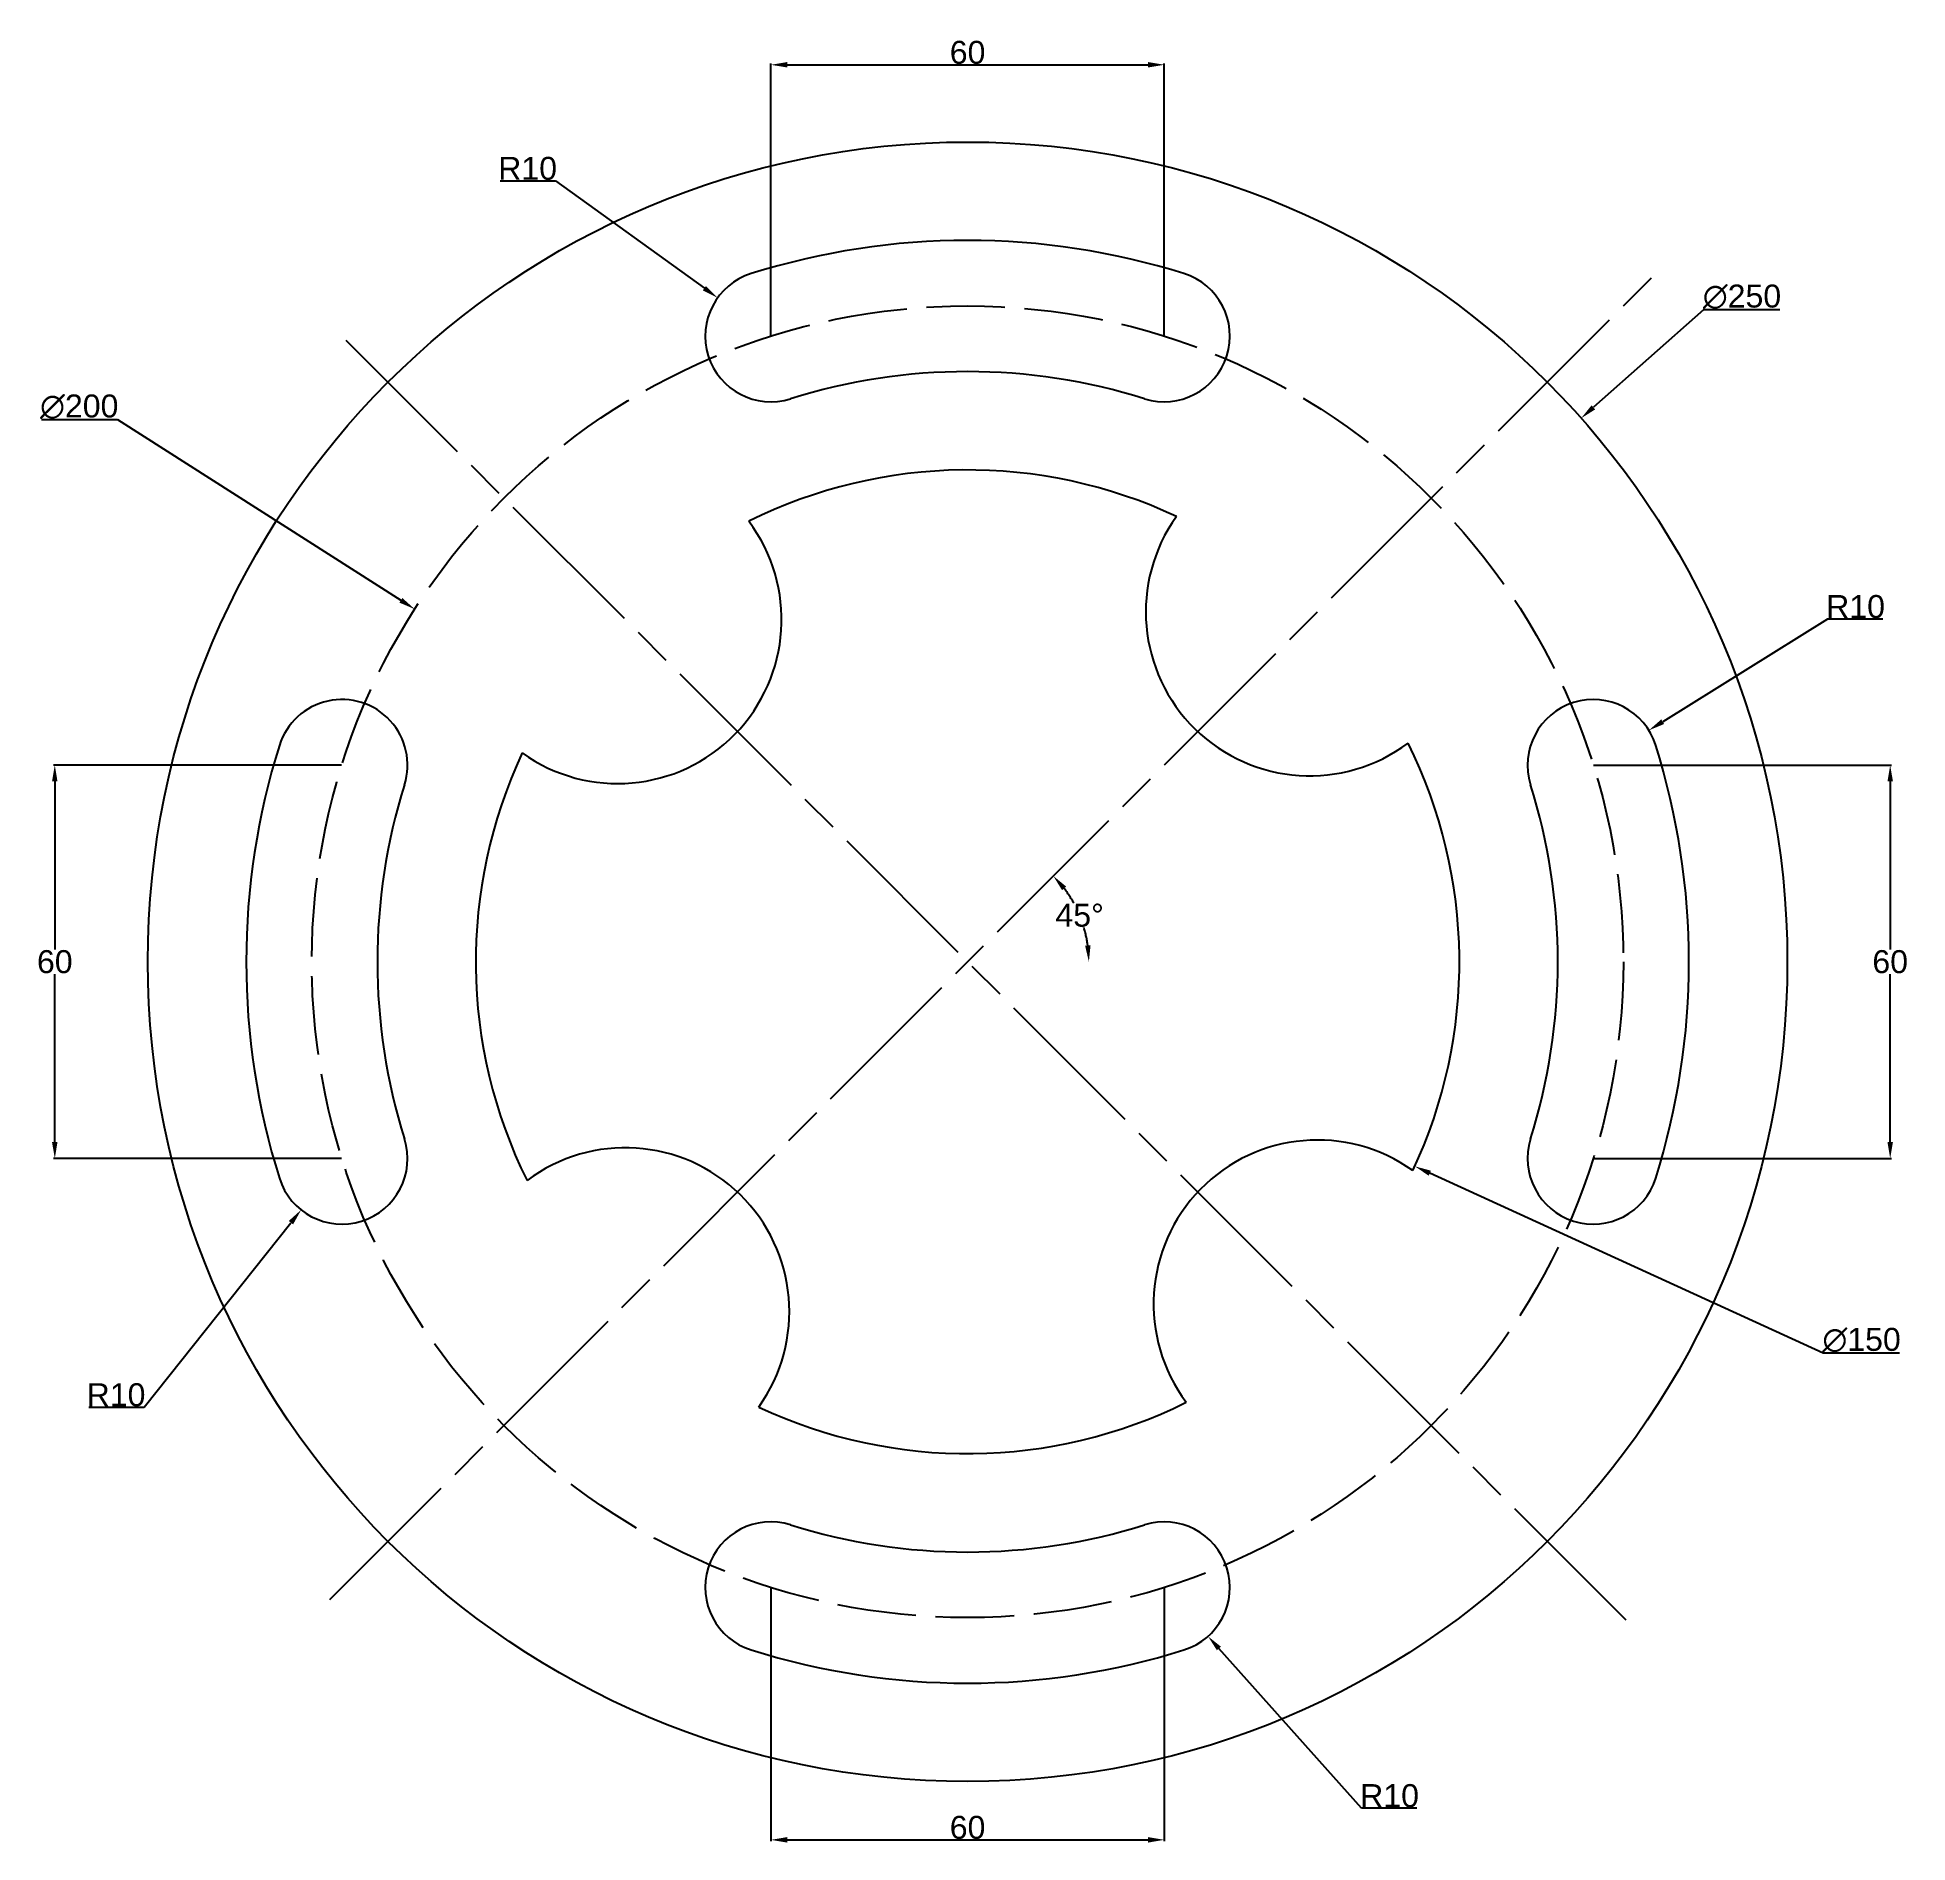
# Model space of a CAD drawing. Header units: millimetres. Extents: x -142 to 143, y -134 to 141.
import ezdxf

# ---------------------------------------------------------------- set-up
doc = ezdxf.new("R2010")
doc.units = ezdxf.units.MM
doc.header["$MEASUREMENT"] = 0
doc.linetypes.add('ACAD_ISO02W100', pattern=[15, 12, -3])
doc.linetypes.add('ACAD_ISO08W100', pattern=[36, 24, -3, 6, -3])
doc.styles.get("Standard").update_dxf_attribs({"font": 'arial.ttf'})
doc.dimstyles.new('Copy of Standard', dxfattribs={"dimtxt": 3.5, "dimasz": 2.5, "dimexe": 0.18, "dimexo": 0.0625, "dimgap": 0.09, "dimtad": 1, "dimtih": 1, "dimtoh": 1, "dimdec": 0, "dimzin": 0, "dimdsep": 46, "dimtxsty": 'Standard', "dimcen": 0, "dimadec": 0, "dimazin": 0, "dimtfac": 1, "dimtdec": 0, "dimtofl": 0, "dimtmove": 0, "dimatfit": 3, "dimfxl": 1, "dimtolj": 1, "dimtzin": 0, "dimarcsym": 0})

# ---------------------------------------------------------------- blocks, each defined once
blk = doc.blocks.new('*U2')
for centre, radius, start, end in [((0, -97.7), 110, 72.5424, 107.4576), ((-30, -2.3), 10, 107.4576, 287.4576), ((30, -2.3), 10, 252.5424, 72.5424), ((0, -97.7), 90, 72.5424, 107.4576)]:
    blk.add_arc(centre, radius, start, end)
blk = doc.blocks.new('*U3')
at = {"color": 0, "linetype": 'ByBlock', "lineweight": -2, "transparency": 16777216}
blk.add_blockref('*U2', (0, 97.7), dxfattribs=at)
for p, rotation in [((-97.7, 0), 89.99999999999997), ((97.7, 0), 270), ((0, -97.7), 180)]:
    blk.add_blockref('*U2', p, dxfattribs=dict(at, rotation=rotation))
blk = doc.blocks.new('*U4')
blk.add_arc((5, 5.23), 25, 144.4315, 306.8476)
blk = doc.blocks.new('*U5')
at = {"color": 0, "linetype": 'ByBlock', "lineweight": -2, "transparency": 16777216}
for p, rotation in [((-48.13, 47.18), 90.00000000000001), ((-47.18, -48.13), 180), ((48.13, -47.18), 270.0000000000001)]:
    blk.add_blockref('*U4', p, dxfattribs=dict(at, rotation=rotation))
blk.add_blockref('*U4', (47.18, 48.13), dxfattribs=at)
blk = doc.blocks.new('*D6')
at = {"color": 0, "lineweight": -2, "transparency": 16777216}
for p, q in [((-30, 95.46), (-30, 136.96)), ((30, 95.46), (30, 136.96)), ((-27.5, 136.78), (27.5, 136.78))]:
    blk.add_line(p, q, dxfattribs=at)
at = {"color": 0, "transparency": 16777216}
for points in [[(-27.5, 137.2), (-27.5, 136.37), (-30, 136.78)], [(27.5, 137.2), (27.5, 136.37), (30, 136.78)]]:
    blk.add_solid(points, dxfattribs=at)
at = {"layer": 'Defpoints', "color": 0, "transparency": 16777216}
for p in [(30, 136.78), (-30, 95.39), (30, 95.39)]:
    blk.add_point(p, dxfattribs=at)
at = {"color": 0, "transparency": 16777216, "insert": (0, 138.66), "char_height": 3.5, "attachment_point": 5}
blk.add_mtext('\\A1;60', dxfattribs=at)
blk = doc.blocks.new('*D7')
at = {"color": 0, "lineweight": -2, "transparency": 16777216}
for p, q in [((95.46, 30), (140.87, 30)), ((140.69, 27.5), (140.69, 1.88)), ((140.69, -27.5), (140.69, -1.88)), ((95.46, -30), (140.87, -30))]:
    blk.add_line(p, q, dxfattribs=at)
at = {"color": 0, "transparency": 16777216}
for points in [[(140.28, 27.5), (141.11, 27.5), (140.69, 30)], [(140.28, -27.5), (141.11, -27.5), (140.69, -30)]]:
    blk.add_solid(points, dxfattribs=at)
at = {"layer": 'Defpoints', "color": 0, "transparency": 16777216}
for p in [(95.39, 30), (95.39, -30), (140.69, -30)]:
    blk.add_point(p, dxfattribs=at)
at = {"color": 0, "transparency": 16777216, "insert": (140.69, 0), "char_height": 3.5, "attachment_point": 5}
blk.add_mtext('\\A1;60', dxfattribs=at)
blk = doc.blocks.new('*D8')
at = {"color": 0, "lineweight": -2, "transparency": 16777216}
for p, q in [((-95.46, 30), (-139.37, 30)), ((-139.19, 27.5), (-139.19, 1.88)), ((-139.19, -27.5), (-139.19, -1.88)), ((-95.46, -30), (-139.37, -30))]:
    blk.add_line(p, q, dxfattribs=at)
at = {"color": 0, "transparency": 16777216}
for points in [[(-139.61, 27.5), (-138.78, 27.5), (-139.19, 30)], [(-139.61, -27.5), (-138.78, -27.5), (-139.19, -30)]]:
    blk.add_solid(points, dxfattribs=at)
at = {"layer": 'Defpoints', "color": 0, "transparency": 16777216}
for p in [(-95.39, 30), (-139.19, -30), (-95.39, -30)]:
    blk.add_point(p, dxfattribs=at)
at = {"color": 0, "transparency": 16777216, "insert": (-139.19, 0), "char_height": 3.5, "attachment_point": 5}
blk.add_mtext('\\A1;60', dxfattribs=at)
blk = doc.blocks.new('*D9')
at = {"color": 0, "lineweight": -2, "transparency": 16777216}
for p, q in [((-30, -95.46), (-30, -134.07)), ((30, -95.46), (30, -134.07)), ((-27.5, -133.89), (27.5, -133.89))]:
    blk.add_line(p, q, dxfattribs=at)
at = {"color": 0, "transparency": 16777216}
for points in [[(-27.5, -133.47), (-27.5, -134.31), (-30, -133.89)], [(27.5, -133.47), (27.5, -134.31), (30, -133.89)]]:
    blk.add_solid(points, dxfattribs=at)
at = {"layer": 'Defpoints', "color": 0, "transparency": 16777216}
for p in [(-30, -95.39), (30, -95.39), (30, -133.89)]:
    blk.add_point(p, dxfattribs=at)
at = {"color": 0, "transparency": 16777216, "insert": (0, -132.01), "char_height": 3.5, "attachment_point": 5}
blk.add_mtext('\\A1;60', dxfattribs=at)
blk = doc.blocks.new('*D10')
at = {"color": 0, "lineweight": -2, "transparency": 16777216}
for p, q in [((112.23, 99.43), (95.44, 84.55)), ((123.85, 99.43), (112.23, 99.43))]:
    blk.add_line(p, q, dxfattribs=at)
at = {"color": 0, "transparency": 16777216}
blk.add_solid([(95.16, 84.86), (95.71, 84.23), (93.57, 82.89)], dxfattribs=at)
at = {"layer": 'Defpoints', "color": 0, "transparency": 16777216}
for p in [(93.57, 82.89), (-93.57, -82.89)]:
    blk.add_point(p, dxfattribs=at)
at = {"color": 0, "transparency": 16777216, "insert": (118.09, 101.4), "char_height": 3.5, "attachment_point": 5}
blk.add_mtext('\\A1;∅250', dxfattribs=at)
blk = doc.blocks.new('*D11')
at = {"color": 0, "lineweight": -2, "transparency": 16777216}
for p, q in [((-141.23, 82.67), (-129.61, 82.67)), ((-129.61, 82.67), (-86.42, 55.12))]:
    blk.add_line(p, q, dxfattribs=at)
at = {"color": 0, "transparency": 16777216}
blk.add_solid([(-86.19, 55.47), (-86.64, 54.77), (-84.31, 53.78)], dxfattribs=at)
at = {"layer": 'Defpoints', "color": 0, "transparency": 16777216}
for p in [(-84.31, 53.78), (84.31, -53.78)]:
    blk.add_point(p, dxfattribs=at)
at = {"color": 0, "transparency": 16777216, "insert": (-135.46, 84.64), "char_height": 3.5, "attachment_point": 5}
blk.add_mtext('\\A1;∅200', dxfattribs=at)
blk = doc.blocks.new('*D12')
at = {"color": 0, "lineweight": -2, "transparency": 16777216}
for p, q in [((130.47, -59.67), (70.48, -32.23)), ((142.09, -59.67), (130.47, -59.67))]:
    blk.add_line(p, q, dxfattribs=at)
at = {"color": 0, "transparency": 16777216}
blk.add_solid([(70.65, -31.85), (70.31, -32.61), (68.21, -31.19)], dxfattribs=at)
at = {"layer": 'Defpoints', "color": 0, "transparency": 16777216}
for p in [(-68.21, 31.19), (68.21, -31.19)]:
    blk.add_point(p, dxfattribs=at)
at = {"color": 0, "transparency": 16777216, "insert": (136.33, -57.69), "char_height": 3.5, "attachment_point": 5}
blk.add_mtext('\\A1;∅150', dxfattribs=at)
blk = doc.blocks.new('*D13')
at = {"color": 0, "lineweight": -2, "transparency": 16777216}
for p, q in [((-71.27, 119.1), (-62.83, 119.1)), ((-62.83, 119.1), (-40.13, 102.71))]:
    blk.add_line(p, q, dxfattribs=at)
at = {"color": 0, "transparency": 16777216}
blk.add_solid([(-39.89, 103.05), (-40.38, 102.37), (-38.11, 101.25)], dxfattribs=at)
at = {"layer": 'Defpoints', "color": 0, "transparency": 16777216}
for p in [(-38.11, 101.25), (-30, 95.39)]:
    blk.add_point(p, dxfattribs=at)
at = {"color": 0, "transparency": 16777216, "insert": (-67.09, 120.97), "char_height": 3.5, "attachment_point": 5}
blk.add_mtext('\\A1;R10', dxfattribs=at)
blk = doc.blocks.new('*D14')
at = {"color": 0, "lineweight": -2, "transparency": 16777216}
for p, q in [((131.14, 52.27), (106, 36.61)), ((139.58, 52.27), (131.14, 52.27))]:
    blk.add_line(p, q, dxfattribs=at)
at = {"color": 0, "transparency": 16777216}
blk.add_solid([(105.78, 36.96), (106.22, 36.26), (103.88, 35.29)], dxfattribs=at)
at = {"layer": 'Defpoints', "color": 0, "transparency": 16777216}
for p in [(103.88, 35.29), (95.39, 30)]:
    blk.add_point(p, dxfattribs=at)
at = {"color": 0, "transparency": 16777216, "insert": (135.41, 54.15), "char_height": 3.5, "attachment_point": 5}
blk.add_mtext('\\A1;R10', dxfattribs=at)
blk = doc.blocks.new('*D15')
at = {"color": 0, "lineweight": -2, "transparency": 16777216}
for p, q in [((60.09, -129.05), (38.33, -104.71)), ((68.53, -129.05), (60.09, -129.05))]:
    blk.add_line(p, q, dxfattribs=at)
at = {"color": 0, "transparency": 16777216}
blk.add_solid([(38.64, -104.44), (38.02, -104.99), (36.66, -102.85)], dxfattribs=at)
at = {"layer": 'Defpoints', "color": 0, "transparency": 16777216}
for p in [(30, -95.39), (36.66, -102.85)]:
    blk.add_point(p, dxfattribs=at)
at = {"color": 0, "transparency": 16777216, "insert": (64.35, -127.17), "char_height": 3.5, "attachment_point": 5}
blk.add_mtext('\\A1;R10', dxfattribs=at)
blk = doc.blocks.new('*D16')
at = {"color": 0, "lineweight": -2, "transparency": 16777216}
for p, q in [((-125.58, -67.92), (-103.18, -39.78)), ((-134.02, -67.92), (-125.58, -67.92))]:
    blk.add_line(p, q, dxfattribs=at)
at = {"color": 0, "transparency": 16777216}
blk.add_solid([(-103.51, -39.52), (-102.85, -40.04), (-101.62, -37.82)], dxfattribs=at)
at = {"layer": 'Defpoints', "color": 0, "transparency": 16777216}
for p in [(-95.39, -30), (-101.62, -37.82)]:
    blk.add_point(p, dxfattribs=at)
at = {"color": 0, "transparency": 16777216, "insert": (-129.85, -66.04), "char_height": 3.5, "attachment_point": 5}
blk.add_mtext('\\A1;R10', dxfattribs=at)
blk = doc.blocks.new('*D17')
at = {"color": 0, "linetype": 'ACAD_ISO08W100', "lineweight": -2, "transparency": 16777216}
for start, end in [(28.9308, 37.2517), (7.7483, 16.3565)]:
    blk.add_arc((0, 0), 18.5, start, end, dxfattribs=at)
at = {"color": 0, "linetype": 'ACAD_ISO08W100', "transparency": 16777216}
for points in [[(14.41, 10.92), (15.04, 11.47), (13.08, 13.08)], [(18.75, 2.52), (17.92, 2.47), (18.5, 0)]]:
    blk.add_solid(points, dxfattribs=at)
at = {"layer": 'Defpoints', "color": 0, "linetype": 'ACAD_ISO08W100', "transparency": 16777216}
for p in [(105.24, 105.24), (17.87, 4.79), (0, 0), (26.86, 0), (-97.25, -97.25)]:
    blk.add_point(p, dxfattribs=at)
at = {"color": 0, "linetype": 'ACAD_ISO08W100', "transparency": 16777216, "insert": (17.09, 7.08), "char_height": 3.5, "attachment_point": 5}
blk.add_mtext('\\A1;45°', dxfattribs=at)

msp = doc.modelspace()

# ---------------------------------------------------------------- linework, layer by layer
at = {"linetype": 'ACAD_ISO08W100'}
for p, q in [((-97.25, -97.25), (105.24, 105.24)), ((100.41, -100.41), (-96.33, 96.33))]:
    msp.add_line(p, q, dxfattribs=at)
msp.add_circle((0, 0), 125)
at = {"linetype": 'ACAD_ISO02W100'}
msp.add_circle((0, 0), 100, dxfattribs=at)
for start, end in [(64.8729, 116.4062), (154.8729, 206.4062), (334.8729, 26.4062), (244.8729, 296.4062)]:
    msp.add_arc((0, 0), 75, start, end)

# ---------------------------------------------------------------- block references
for name in ['*U3', '*U5']:
    msp.add_blockref(name, (0, 0))

# ---------------------------------------------------------------- dimensions: what is measured, and where the dimension line sits
for base, p1, p2, picture, middle in [((30, 136.78), (-30, 95.39), (30, 95.39), '*D6', (0, 138.66)), ((30, -133.89), (-30, -95.39), (30, -95.39), '*D9', (0, -132.01))]:
    dim = msp.add_linear_dim(base=base, p1=p1, p2=p2, dimstyle='Copy of Standard')
    dim.commit()
    dim.dimension.update_dxf_attribs({"geometry": picture, "text_midpoint": middle})
for center, mpoint, picture, middle in [((-30, 95.39), (-38.11, 101.25), '*D13', (-67.09, 119.1)), ((95.39, 30), (103.88, 35.29), '*D14', (135.41, 52.27)), ((-95.39, -30), (-101.62, -37.82), '*D16', (-129.85, -67.92)), ((30, -95.39), (36.66, -102.85), '*D15', (64.35, -129.05))]:
    dim = msp.add_radius_dim(center=center, mpoint=mpoint, dimstyle='Copy of Standard')
    dim.commit()
    dim.dimension.update_dxf_attribs({"geometry": picture, "text_midpoint": middle, "dimtype": 164})
at = {"linetype": 'ACAD_ISO08W100'}
dim = msp.add_angular_dim_2l(base=(17.87, 4.79), line1=((-97.25, -97.25), (105.24, 105.24)), line2=((0, 0), (26.86, 0)), dimstyle='Copy of Standard', dxfattribs=at)
dim.commit()
dim.dimension.update_dxf_attribs({"geometry": '*D17', "text_midpoint": (17.09, 7.08)})
for p1, p2, picture, middle in [((-93.57, -82.89), (93.57, 82.89), '*D10', (118.09, 99.43)), ((84.31, -53.78), (-84.31, 53.78), '*D11', (-135.46, 82.67)), ((-68.21, 31.19), (68.21, -31.19), '*D12', (136.33, -59.67))]:
    dim = msp.add_diameter_dim_2p(p1=p1, p2=p2, dimstyle='Copy of Standard')
    dim.commit()
    dim.dimension.update_dxf_attribs({"geometry": picture, "text_midpoint": middle, "dimtype": 163})
for base, p1, p2, picture, middle in [((-139.19, -30), (-95.39, 30), (-95.39, -30), '*D8', (-139.19, 0)), ((140.69, -30), (95.39, 30), (95.39, -30), '*D7', (140.69, 0))]:
    dim = msp.add_linear_dim(base=base, p1=p1, p2=p2, angle=90, dimstyle='Copy of Standard')
    dim.commit()
    dim.dimension.update_dxf_attribs({"geometry": picture, "text_midpoint": middle})

doc.saveas('drawing.dxf')
